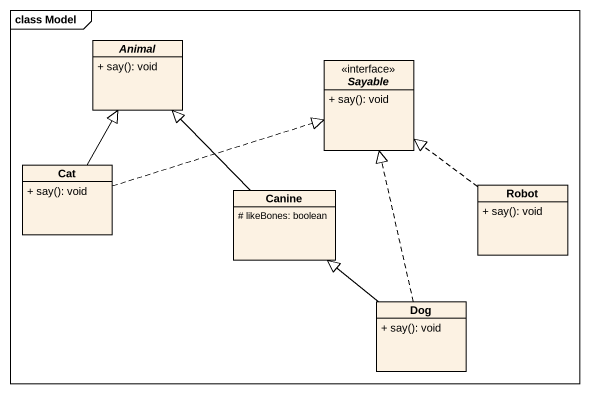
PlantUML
@startuml
mainframe class Model
hide circle
hide empty members
skinparam classAttributeIconSize 0
abstract class Animal {
  + say(): void
}
interface Sayable {
  + say(): void
}
class Cat {
  + say(): void
}
class Canine {
  # likeBones: boolean
}
class Robot {
  + say(): void
}
class Dog {
  + say(): void
}
Cat -up-|> Animal
Cat .right.|> Sayable
Canine -up-|> Animal
Robot .up.|> Sayable
Dog .up.|> Sayable
Dog -up-|> Canine
@enduml
